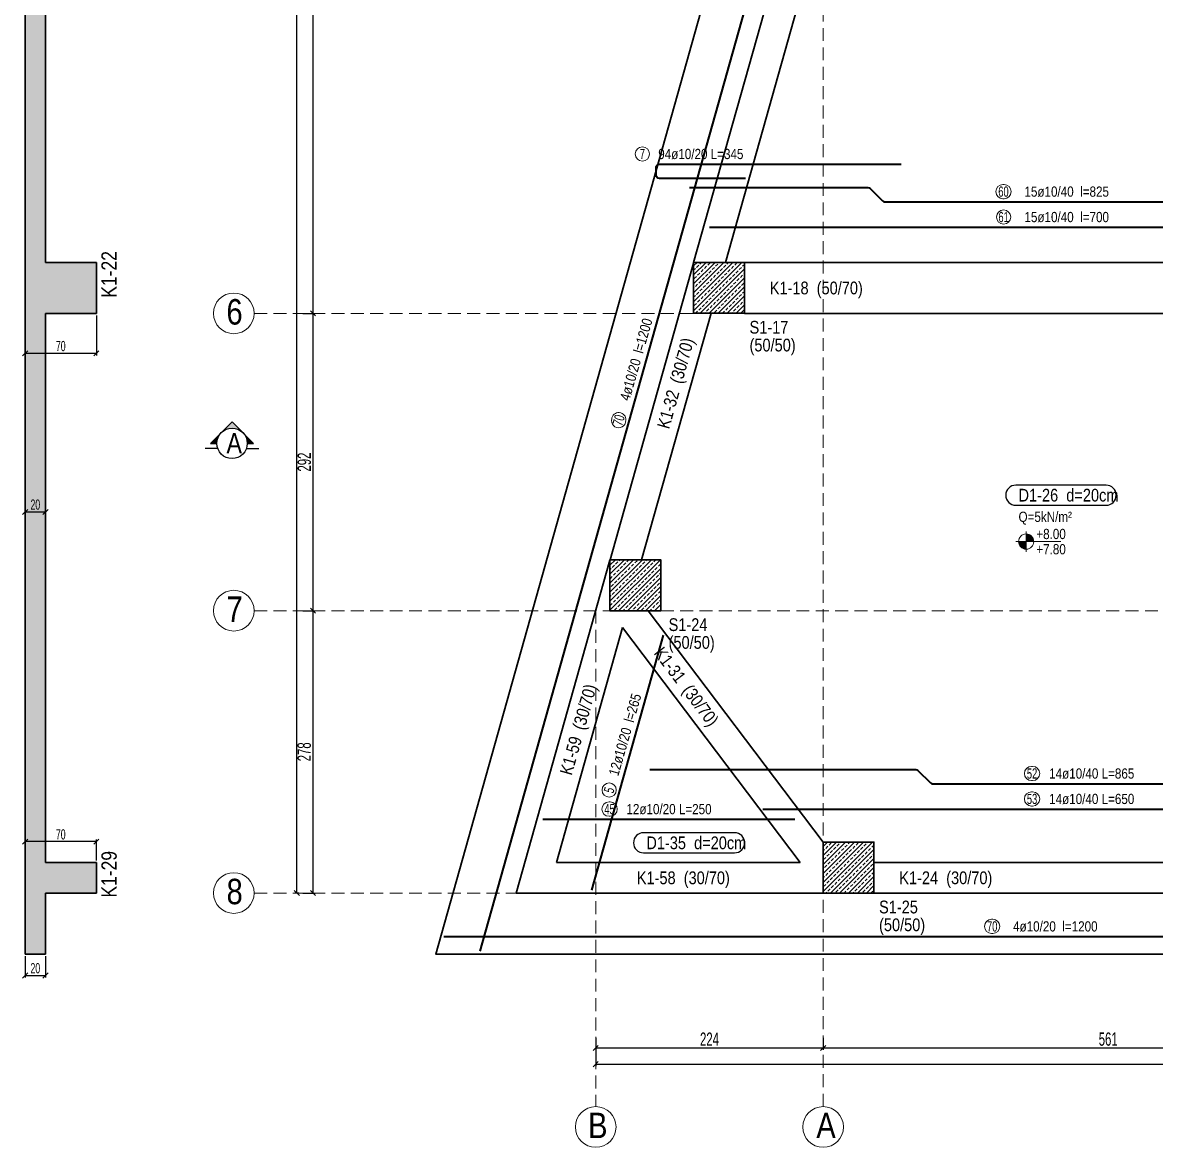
# Model space of a CAD drawing. Header units: millimetres. Extents: x 2876 to 7623, y 756 to 3416.
# Drawn here: x 2909 to 4023, y 758 to 1863 of the extents above; entities that cross this region are included whole.
import ezdxf
from ezdxf.enums import TextEntityAlignment as Align

# ---------------------------------------------------------------- set-up
doc = ezdxf.new("R2010")
doc.units = ezdxf.units.MM
doc.linetypes.add('DASHED', pattern=[19.05, 12.7, -6.35])
for name, color, linetype, lineweight in [('AKS BALONU (BEYKENT)', 7, 'Continuous', 20), ('AKS CIZGISI (BEYKENT)', 252, 'DASHED', 20), ('AKS NO (BEYKENT)', 3, 'Continuous', 20), ('AKS OLCU (BEYKENT)', 200, 'Continuous', 20), ('DONATI (BEYKENT)', 4, 'Continuous', 40), ('DONATI YAZISI (BEYKENT)', 3, 'Continuous', 20), ('DOSEME ISMI (BEYKENT)', 9, 'Continuous', 20), ('DOSEME PAFTA (BEYKENT)', 3, 'Continuous', 20), ('DOSEME SINIRI (BEYKENT)', 2, 'Continuous', 30), ('KESIT (BEYKENT)', 151, 'Continuous', 25), ('KESIT ISMI (BEYKENT)', 6, 'Continuous', 20), ('KIRIS (BEYKENT)', 2, 'Continuous', 30), ('KIRIS ISMI (BEYKENT)', 40, 'Continuous', 20), ('KOLON (BEYKENT)', 3, 'Continuous', 30), ('KOLON ISMI (BEYKENT)', 91, 'Continuous', 20), ('KOT CIZGI (BEYKENT)', 120, 'Continuous', 20), ('KOT YAZI (BEYKENT)', 7, 'Continuous', 20), ('OLCU (BEYKENT)', 14, 'Continuous', 20), ('POZ BALON (BEYKENT)', 14, 'Continuous', 20), ('POZ NO (BEYKENT)', 2, 'Continuous', 20), ('TARAMA (BEYKENT)', 252, 'Continuous', 20), ('YAZI (BEYKENT)', 140, 'Continuous', 20)]:
    doc.layers.add(name, color=color, linetype=linetype, lineweight=lineweight)
doc.styles.add('DONATI YAZISI (BEYKENT)', font='')
doc.styles.add('DSMOLC-50', font='Bahnschrift Light Condensed', dxfattribs={"width": 0.75, "height": 13})
doc.styles.add('KOT (BEYKENT)', font='')
doc.styles.add('OLC-50', font='Bahnschrift Light Condensed', dxfattribs={"width": 0.75, "height": 10})
doc.styles.add('YAZI (BEYKENT)', font='')
doc.styles.get('DONATI YAZISI (BEYKENT)').set_extended_font_data('Bahnschrift Light Condensed')
doc.styles.get('KOT (BEYKENT)').set_extended_font_data('Bahnschrift Light Condensed')
doc.styles.get('YAZI (BEYKENT)').set_extended_font_data('Bahnschrift Light Condensed')
doc.dimstyles.new('DSMOLC-50', dxfattribs={"dimtxt": 13, "dimasz": 5, "dimexe": 2, "dimexo": 2, "dimgap": 2, "dimtad": 1, "dimdec": 0, "dimzin": 12, "dimdsep": 46, "dimtxsty": 'DSMOLC-50', "dimblk": 'OBLIQUE', "dimcen": 0, "dimclrt": 7, "dimadec": 0, "dimazin": 0, "dimtfac": 1, "dimtdec": 0, "dimtix": 1, "dimtmove": 2, "dimatfit": 3, "dimfxl": 1, "dimtzin": 0, "dimarcsym": 0})
pattern_1 = [(45, (1714.5124, -839.93), (-4.419417, 4.419417), []), (45, (1718.932, -839.93), (-4.419417, 4.419417), [3.125, -1.5625])]

# ---------------------------------------------------------------- blocks, each defined once
blk = doc.blocks.new('_Oblique')
at = {"color": 0, "linetype": 'ByBlock', "lineweight": -2}
blk.add_line((-0.5, -0.5), (0.5, 0.5), dxfattribs=at)
blk = doc.blocks.new('*D86')
at = {"layer": 'AKS OLCU (BEYKENT)', "color": 0, "lineweight": -2, "transparency": 16777216}
for p, q in [((3472.6, 865.4), (3472.6, 853.4)), ((3696.3, 865.4), (3696.3, 853.4)), ((3472.6, 855.4), (3696.3, 855.4))]:
    blk.add_line(p, q, dxfattribs=at)
at = {"layer": 'DEFPOINTS', "color": 0, "transparency": 16777216}
for p in [(3472.6, 867.4), (3696.3, 867.4), (3696.3, 855.4)]:
    blk.add_point(p, dxfattribs=at)
at = {"layer": 'AKS OLCU (BEYKENT)', "color": 0, "lineweight": -2, "transparency": 16777216, "xscale": 5, "yscale": 5, "zscale": 5, "rotation": 180}
blk.add_blockref('_Oblique', (3472.6, 855.4), dxfattribs=at)
at = {"layer": 'AKS OLCU (BEYKENT)', "color": 0, "lineweight": -2, "transparency": 16777216, "xscale": 5, "yscale": 5, "zscale": 5}
blk.add_blockref('_Oblique', (3696.3, 855.4), dxfattribs=at)
at = {"layer": 'AKS OLCU (BEYKENT)', "color": 7, "transparency": 16777216, "insert": (3584.5, 864), "char_height": 13, "attachment_point": 5, "style": 'DSMOLC-50'}
blk.add_mtext('224', dxfattribs=at)
blk = doc.blocks.new('*D87')
at = {"layer": 'AKS OLCU (BEYKENT)', "color": 0, "lineweight": -2, "transparency": 16777216}
for p, q in [((3696.3, 865.4), (3696.3, 853.4)), ((4257.1, 865.4), (4257.1, 853.4)), ((3696.3, 855.4), (4257.1, 855.4))]:
    blk.add_line(p, q, dxfattribs=at)
at = {"layer": 'DEFPOINTS', "color": 0, "transparency": 16777216}
for p in [(3696.3, 867.4), (4257.1, 867.4), (4257.1, 855.4)]:
    blk.add_point(p, dxfattribs=at)
at = {"layer": 'AKS OLCU (BEYKENT)', "color": 0, "lineweight": -2, "transparency": 16777216, "xscale": 5, "yscale": 5, "zscale": 5, "rotation": 180}
blk.add_blockref('_Oblique', (3696.3, 855.4), dxfattribs=at)
at = {"layer": 'AKS OLCU (BEYKENT)', "color": 0, "lineweight": -2, "transparency": 16777216, "xscale": 5, "yscale": 5, "zscale": 5}
blk.add_blockref('_Oblique', (4257.1, 855.4), dxfattribs=at)
at = {"layer": 'AKS OLCU (BEYKENT)', "color": 7, "transparency": 16777216, "insert": (3976.7, 864), "char_height": 13, "attachment_point": 5, "style": 'DSMOLC-50'}
blk.add_mtext('561', dxfattribs=at)
blk = doc.blocks.new('*D96')
at = {"layer": 'AKS OLCU (BEYKENT)', "color": 0, "lineweight": -2, "transparency": 16777216}
for p, q in [((3472.6, 865.4), (3472.6, 837.4)), ((6957.2, 865.4), (6957.2, 837.4)), ((3472.6, 839.4), (6957.2, 839.4))]:
    blk.add_line(p, q, dxfattribs=at)
at = {"layer": 'DEFPOINTS', "color": 0, "transparency": 16777216}
for p in [(3472.6, 867.4), (6957.2, 867.4), (6957.2, 839.4)]:
    blk.add_point(p, dxfattribs=at)
at = {"layer": 'AKS OLCU (BEYKENT)', "color": 0, "lineweight": -2, "transparency": 16777216, "xscale": 5, "yscale": 5, "zscale": 5, "rotation": 180}
blk.add_blockref('_Oblique', (3472.6, 839.4), dxfattribs=at)
at = {"layer": 'AKS OLCU (BEYKENT)', "color": 0, "lineweight": -2, "transparency": 16777216, "xscale": 5, "yscale": 5, "zscale": 5}
blk.add_blockref('_Oblique', (6957.2, 839.4), dxfattribs=at)
at = {"layer": 'AKS OLCU (BEYKENT)', "color": 7, "transparency": 16777216, "insert": (5214.9, 848), "char_height": 13, "attachment_point": 5, "style": 'DSMOLC-50'}
blk.add_mtext('3485', dxfattribs=at)
blk = doc.blocks.new('*D97')
at = {"layer": 'AKS OLCU (BEYKENT)', "color": 0, "lineweight": -2, "transparency": 16777216}
for p, q in [((3184.6, 1285.3), (3196.6, 1285.3)), ((3194.6, 1007.7), (3194.6, 1285.3)), ((3184.6, 1007.7), (3196.6, 1007.7))]:
    blk.add_line(p, q, dxfattribs=at)
at = {"layer": 'DEFPOINTS', "color": 0, "transparency": 16777216}
for p in [(3182.6, 1285.3), (3194.6, 1285.3), (3182.6, 1007.7)]:
    blk.add_point(p, dxfattribs=at)
at = {"layer": 'AKS OLCU (BEYKENT)', "color": 0, "lineweight": -2, "transparency": 16777216, "xscale": 5, "yscale": 5, "zscale": 5}
for p, rotation in [((3194.6, 1285.3), 90), ((3194.6, 1007.7), 270)]:
    blk.add_blockref('_Oblique', p, dxfattribs=dict(at, rotation=rotation))
at = {"layer": 'AKS OLCU (BEYKENT)', "color": 7, "transparency": 16777216, "insert": (3185.9, 1146.5), "char_height": 13, "attachment_point": 5, "rotation": 90, "style": 'DSMOLC-50'}
blk.add_mtext('278', dxfattribs=at)
blk = doc.blocks.new('*D98')
at = {"layer": 'AKS OLCU (BEYKENT)', "color": 0, "lineweight": -2, "transparency": 16777216}
for p, q in [((3184.6, 1577.6), (3196.6, 1577.6)), ((3194.6, 1285.3), (3194.6, 1577.6)), ((3184.6, 1285.3), (3196.6, 1285.3))]:
    blk.add_line(p, q, dxfattribs=at)
at = {"layer": 'DEFPOINTS', "color": 0, "transparency": 16777216}
for p in [(3182.6, 1577.6), (3194.6, 1577.6), (3182.6, 1285.3)]:
    blk.add_point(p, dxfattribs=at)
at = {"layer": 'AKS OLCU (BEYKENT)', "color": 0, "lineweight": -2, "transparency": 16777216, "xscale": 5, "yscale": 5, "zscale": 5}
for p, rotation in [((3194.6, 1577.6), 90), ((3194.6, 1285.3), 270)]:
    blk.add_blockref('_Oblique', p, dxfattribs=dict(at, rotation=rotation))
at = {"layer": 'AKS OLCU (BEYKENT)', "color": 7, "transparency": 16777216, "insert": (3186, 1431.4), "char_height": 13, "attachment_point": 5, "rotation": 90, "style": 'DSMOLC-50'}
blk.add_mtext('292', dxfattribs=at)
blk = doc.blocks.new('*D99')
at = {"layer": 'AKS OLCU (BEYKENT)', "color": 0, "lineweight": -2, "transparency": 16777216}
for p, q in [((3184.6, 2217.4), (3196.6, 2217.4)), ((3194.6, 1577.6), (3194.6, 2217.4)), ((3184.6, 1577.6), (3196.6, 1577.6))]:
    blk.add_line(p, q, dxfattribs=at)
at = {"layer": 'DEFPOINTS', "color": 0, "transparency": 16777216}
for p in [(3182.6, 2217.4), (3194.6, 2217.4), (3182.6, 1577.6)]:
    blk.add_point(p, dxfattribs=at)
at = {"layer": 'AKS OLCU (BEYKENT)', "color": 0, "lineweight": -2, "transparency": 16777216, "xscale": 5, "yscale": 5, "zscale": 5}
for p, rotation in [((3194.6, 2217.4), 90), ((3194.6, 1577.6), 270)]:
    blk.add_blockref('_Oblique', p, dxfattribs=dict(at, rotation=rotation))
at = {"layer": 'AKS OLCU (BEYKENT)', "color": 7, "transparency": 16777216, "insert": (3185.9, 1897.5), "char_height": 13, "attachment_point": 5, "rotation": 90, "style": 'DSMOLC-50'}
blk.add_mtext('640', dxfattribs=at)
blk = doc.blocks.new('*D104')
at = {"layer": 'AKS OLCU (BEYKENT)', "color": 0, "lineweight": -2, "transparency": 16777216}
for p, q in [((3180.6, 2917.2), (3176.6, 2917.2)), ((3178.6, 1007.7), (3178.6, 2917.2)), ((3180.6, 1007.7), (3176.6, 1007.7))]:
    blk.add_line(p, q, dxfattribs=at)
at = {"layer": 'DEFPOINTS', "color": 0, "transparency": 16777216}
for p in [(3178.6, 2917.2), (3182.6, 2917.2), (3182.6, 1007.7)]:
    blk.add_point(p, dxfattribs=at)
at = {"layer": 'AKS OLCU (BEYKENT)', "color": 0, "lineweight": -2, "transparency": 16777216, "xscale": 5, "yscale": 5, "zscale": 5}
for p, rotation in [((3178.6, 2917.2), 90), ((3178.6, 1007.7), 270)]:
    blk.add_blockref('_Oblique', p, dxfattribs=dict(at, rotation=rotation))
at = {"layer": 'AKS OLCU (BEYKENT)', "color": 7, "transparency": 16777216, "insert": (3169.9, 1962.4), "char_height": 13, "attachment_point": 5, "rotation": 90, "style": 'DSMOLC-50'}
blk.add_mtext('1910', dxfattribs=at)
blk = doc.blocks.new('*D127')
at = {"layer": 'DEFPOINTS', "color": 0, "transparency": 16777216}
for p in [(2911.4, 1577.6), (2981.4, 1577.6), (2911.4, 1538.3)]:
    blk.add_point(p, dxfattribs=at)
at = {"layer": 'OLCU (BEYKENT)', "color": 0, "lineweight": -2, "transparency": 16777216}
for p, q in [((2911.4, 1575.6), (2911.4, 1536.3)), ((2981.4, 1575.6), (2981.4, 1536.3)), ((2981.4, 1538.3), (2911.4, 1538.3))]:
    blk.add_line(p, q, dxfattribs=at)
at = {"layer": 'OLCU (BEYKENT)', "color": 0, "lineweight": -2, "transparency": 16777216, "xscale": 5, "yscale": 5, "zscale": 5, "rotation": 180}
blk.add_blockref('_Oblique', (2911.4, 1538.3), dxfattribs=at)
at = {"layer": 'OLCU (BEYKENT)', "color": 0, "lineweight": -2, "transparency": 16777216, "xscale": 5, "yscale": 5, "zscale": 5}
blk.add_blockref('_Oblique', (2981.4, 1538.3), dxfattribs=at)
at = {"layer": 'OLCU (BEYKENT)', "color": 7, "transparency": 16777216, "insert": (2946.4, 1545.4), "char_height": 10, "attachment_point": 5, "style": 'OLC-50'}
blk.add_mtext('70', dxfattribs=at)
blk = doc.blocks.new('*D128')
at = {"layer": 'DEFPOINTS', "color": 0, "transparency": 16777216}
for p in [(2911.4, 1404.5), (2931.4, 1404.5), (2931.4, 1382.4)]:
    blk.add_point(p, dxfattribs=at)
at = {"layer": 'OLCU (BEYKENT)', "color": 0, "lineweight": -2, "transparency": 16777216}
for p, q in [((2911.4, 1402.5), (2911.4, 1380.4)), ((2931.4, 1402.5), (2931.4, 1380.4)), ((2911.4, 1382.4), (2931.4, 1382.4))]:
    blk.add_line(p, q, dxfattribs=at)
at = {"layer": 'OLCU (BEYKENT)', "color": 0, "lineweight": -2, "transparency": 16777216, "xscale": 5, "yscale": 5, "zscale": 5, "rotation": 180}
blk.add_blockref('_Oblique', (2911.4, 1382.4), dxfattribs=at)
at = {"layer": 'OLCU (BEYKENT)', "color": 0, "lineweight": -2, "transparency": 16777216, "xscale": 5, "yscale": 5, "zscale": 5}
blk.add_blockref('_Oblique', (2931.4, 1382.4), dxfattribs=at)
at = {"layer": 'OLCU (BEYKENT)', "color": 7, "transparency": 16777216, "insert": (2921.4, 1389.5), "char_height": 10, "attachment_point": 5, "style": 'OLC-50'}
blk.add_mtext('20', dxfattribs=at)
blk = doc.blocks.new('*D129')
at = {"layer": 'DEFPOINTS', "color": 0, "transparency": 16777216}
for p in [(2911.4, 1058.2), (2911.4, 1037.7), (2981.4, 1037.7)]:
    blk.add_point(p, dxfattribs=at)
at = {"layer": 'OLCU (BEYKENT)', "color": 0, "lineweight": -2, "transparency": 16777216}
for p, q in [((2911.4, 1039.7), (2911.4, 1060.2)), ((2981.4, 1039.7), (2981.4, 1060.2)), ((2981.4, 1058.2), (2911.4, 1058.2))]:
    blk.add_line(p, q, dxfattribs=at)
at = {"layer": 'OLCU (BEYKENT)', "color": 0, "lineweight": -2, "transparency": 16777216, "xscale": 5, "yscale": 5, "zscale": 5, "rotation": 180}
blk.add_blockref('_Oblique', (2911.4, 1058.2), dxfattribs=at)
at = {"layer": 'OLCU (BEYKENT)', "color": 0, "lineweight": -2, "transparency": 16777216, "xscale": 5, "yscale": 5, "zscale": 5}
blk.add_blockref('_Oblique', (2981.4, 1058.2), dxfattribs=at)
at = {"layer": 'OLCU (BEYKENT)', "color": 7, "transparency": 16777216, "insert": (2946.4, 1065.3), "char_height": 10, "attachment_point": 5, "style": 'OLC-50'}
blk.add_mtext('70', dxfattribs=at)
blk = doc.blocks.new('*D130')
at = {"layer": 'DEFPOINTS', "color": 0, "transparency": 16777216}
for p in [(2911.4, 947.7), (2931.4, 947.7), (2931.4, 926.6)]:
    blk.add_point(p, dxfattribs=at)
at = {"layer": 'OLCU (BEYKENT)', "color": 0, "lineweight": -2, "transparency": 16777216}
for p, q in [((2911.4, 945.7), (2911.4, 924.6)), ((2931.4, 945.7), (2931.4, 924.6)), ((2911.4, 926.6), (2931.4, 926.6))]:
    blk.add_line(p, q, dxfattribs=at)
at = {"layer": 'OLCU (BEYKENT)', "color": 0, "lineweight": -2, "transparency": 16777216, "xscale": 5, "yscale": 5, "zscale": 5, "rotation": 180}
blk.add_blockref('_Oblique', (2911.4, 926.6), dxfattribs=at)
at = {"layer": 'OLCU (BEYKENT)', "color": 0, "lineweight": -2, "transparency": 16777216, "xscale": 5, "yscale": 5, "zscale": 5}
blk.add_blockref('_Oblique', (2931.4, 926.6), dxfattribs=at)
at = {"layer": 'OLCU (BEYKENT)', "color": 7, "transparency": 16777216, "insert": (2921.4, 933.7), "char_height": 10, "attachment_point": 5, "style": 'OLC-50'}
blk.add_mtext('20', dxfattribs=at)

msp = doc.modelspace()

# ---------------------------------------------------------------- hatches: boundary and pattern name
at = {"layer": 'KESIT (BEYKENT)', "lineweight": -3}
h = msp.add_hatch(color=256, dxfattribs=at)
h.dxf.hatch_style = 1
h.paths.add_polyline_path([(3125.5, 1460.4), (3114.9, 1471), (3104.3, 1460.4, -0.198912), (3114.9, 1464.8, -0.198912)])
h = msp.add_hatch(color=256, dxfattribs=at)
h.dxf.hatch_style = 1
h.paths.add_polyline_path([(3099.9, 1449.8, -0.198912), (3104.3, 1460.4), (3093.6, 1449.8)])
h = msp.add_hatch(color=256, dxfattribs=at)
h.dxf.hatch_style = 1
h.paths.add_polyline_path([(3136.1, 1449.8), (3125.5, 1460.4, -0.198912), (3129.9, 1449.8)])
at = {"layer": 'KOT CIZGI (BEYKENT)'}
h = msp.add_hatch(color=256, dxfattribs=at)
h.dxf.hatch_style = 1
h.paths.add_polyline_path([(3896, 1360.7), (3896, 1353.2), (3903.5, 1353.2, 0.414214)])
h = msp.add_hatch(color=256, dxfattribs=at)
h.dxf.hatch_style = 1
h.paths.add_polyline_path([(3896, 1353.2), (3888.5, 1353.2, 0.414214), (3896, 1345.7)])
at = {"layer": 'TARAMA (BEYKENT)', "lineweight": -3}
h = msp.add_hatch(dxfattribs=at)
h.set_pattern_fill('ANSI33', color=256)
h.set_pattern_definition([(45, (1801.001, -839.93), (-4.490128, 4.490128), []), (45, (1805.491, -839.93), (-4.490128, 4.490128), [3.175, -1.5875])])
h.paths.add_polyline_path([(2981.4, 1037.7), (2931.4, 1037.7), (2931.4, 1577.6), (2981.4, 1577.6), (2981.4, 1627.6), (2931.4, 1627.6), (2931.4, 2217.6), (2981.4, 2217.6), (2981.4, 2247.6), (2931.4, 2247.6), (2931.4, 2887.2), (2981.4, 2887.2), (2981.4, 2917.2), (2931.4, 2917.2), (2931.4, 2977.2), (2911.4, 2977.2), (2911.4, 2217.6), (2911.4, 1627.6), (2911.4, 947.7), (2931.4, 947.7), (2931.4, 1007.7), (2981.4, 1007.7)])
at = {"layer": 'TARAMA (BEYKENT)'}
h = msp.add_hatch(dxfattribs=at)
h.set_pattern_fill('ANSI33', color=256, style=0, pattern_type=0)
h.set_pattern_definition(pattern_1)
h.paths.add_polyline_path([(3568.9, 1627.7), (3618.9, 1627.7), (3618.9, 1577.7), (3568.9, 1577.7)], flags=0)
h = msp.add_hatch(dxfattribs=at)
h.set_pattern_fill('ANSI33', color=256, style=0, pattern_type=0)
h.set_pattern_definition(pattern_1)
h.paths.add_polyline_path([(3486.6, 1335.3), (3536.6, 1335.3), (3536.6, 1285.3), (3486.6, 1285.3)], flags=0)
h = msp.add_hatch(dxfattribs=at)
h.set_pattern_fill('ANSI33', color=256, style=0, pattern_type=0)
h.set_pattern_definition(pattern_1)
h.paths.add_polyline_path([(3696.3, 1057.7), (3746.3, 1057.7), (3746.3, 1007.7), (3696.3, 1007.7)], flags=0)

# ---------------------------------------------------------------- linework, layer by layer
at = {"layer": 'AKS BALONU (BEYKENT)'}
for centre in [(3116.6, 1577.6), (3116.6, 1285.3), (3116.6, 1007.7), (3472.6, 777.7), (3696.3, 777.7)]:
    msp.add_circle(centre, 20, dxfattribs=at)
at = {"layer": 'AKS CIZGISI (BEYKENT)'}
for p, q in [((3696.3, 797.7), (3696.3, 3167.2)), ((3136.6, 1577.6), (7543.1, 1577.6)), ((3136.6, 1285.3), (7543.1, 1285.3)), ((3136.6, 1007.7), (7543.1, 1007.7))]:
    msp.add_line(p, q, dxfattribs=at)
msp.add_lwpolyline([(3920.3, 3167.2), (3920.3, 2876.9), (3472.6, 1285.4), (3472.6, 797.7)], dxfattribs=at)
at = {"layer": 'DONATI (BEYKENT)'}
for points in [[(3359.1, 950.5), (3684, 2105.7)], [(3584.5, 1662.3), (4284.1, 1662.3)], [(3468.8, 1010.6), (3539.3, 1261.3)], [(3637, 1090.2), (4284.1, 1090.2)], [(3420.7, 1080.2), (3668.6, 1080.2)], [(3323.1, 964.9), (4523.1, 964.9)]]:
    msp.add_lwpolyline(points, dxfattribs=at)
for points in [[(3619.8, 1710.3), (3535.2, 1710.3, -0.414214), (3532.2, 1713.3), (3532.2, 1721.3, -0.414214), (3535.2, 1724.3), (3773.2, 1724.3)], [(3564.9, 1701.3), (3740.3, 1701.3, -0.198912), (3742.4, 1700.4), (3754.6, 1688.1, 0.198912), (3756.7, 1687.3), (4112.9, 1687.3, 0.198912), (4115, 1688.1), (4127.2, 1700.4, -0.198912), (4129.4, 1701.3), (4378.3, 1701.3)], [(3525.7, 1129.2), (3787.4, 1129.2, -0.198912), (3789.6, 1128.3), (3801.8, 1116.1, 0.198912), (3803.9, 1115.2), (4124.7, 1115.2, 0.198912), (4126.8, 1116.1), (4139, 1128.3, -0.198912), (4141.2, 1129.2), (4379.1, 1129.2)]]:
    msp.add_lwpolyline(points, format="xyb", dxfattribs=at)
at = {"layer": 'DOSEME PAFTA (BEYKENT)', "lineweight": -3}
for points in [[(3885.8, 1388.9), (3974.6, 1388.9, 1), (3974.6, 1408.7), (3885.8, 1408.7, 1)], [(3519.7, 1047.2), (3609.2, 1047.2, 1), (3609.2, 1067), (3519.7, 1067, 1)]]:
    msp.add_lwpolyline(points, format="xyb", close=True, dxfattribs=at)
at = {"layer": 'DOSEME SINIRI (BEYKENT)'}
for p, q in [((2911.4, 2217.6), (2911.4, 1627.6)), ((2931.4, 2217.6), (2931.4, 1627.6)), ((2911.4, 1627.6), (2911.4, 947.7)), ((2931.4, 1627.6), (2981.4, 1627.6)), ((2981.4, 1627.6), (2981.4, 1577.6)), ((2931.4, 1577.6), (2981.4, 1577.6)), ((2931.4, 1577.6), (2931.4, 1037.7)), ((2931.4, 1037.7), (2981.4, 1037.7)), ((2981.4, 1037.7), (2981.4, 1007.7)), ((2931.4, 1007.7), (2981.4, 1007.7)), ((2931.4, 1007.7), (2931.4, 947.7)), ((2911.4, 947.7), (2931.4, 947.7))]:
    msp.add_line(p, q, dxfattribs=at)
msp.add_lwpolyline([(3886.1, 2977.2), (7365.5, 2977.4), (7007.2, 947.6), (3315.3, 947.6)], close=True, dxfattribs=at)
at = {"layer": 'KESIT (BEYKENT)', "lineweight": -3, "flags": 128}
for points in [[(3129.9, 1449.8), (3136.1, 1449.8), (3114.9, 1471), (3093.6, 1449.8), (3099.9, 1449.8)], [(3100.7, 1444.8), (3088.6, 1444.8)], [(3129, 1444.8), (3141.1, 1444.8)]]:
    msp.add_lwpolyline(points, dxfattribs=at)
at = {"layer": 'KESIT (BEYKENT)', "lineweight": -3}
msp.add_circle((3114.9, 1449.8), 15, dxfattribs=at)
at = {"layer": 'KIRIS (BEYKENT)'}
for p, q in [((3748.8, 2267.1), (3568.9, 1627.7)), ((3766, 2217.6), (3600.1, 1627.7)), ((3568.8, 1627.1), (3486.7, 1335.2)), ((3618.8, 1627.6), (4257, 1627.6)), ((3586, 1577.7), (3517.8, 1335.2)), ((3618.8, 1577.6), (4257, 1577.6)), ((3486.6, 1335.1), (3394.5, 1007.7)), ((3524.3, 1285.2), (3696.2, 1057.6)), ((3499.1, 1268.7), (3434.1, 1037.7)), ((3499.1, 1268.7), (3673.7, 1037.7)), ((3434.1, 1037.7), (3673.7, 1037.7)), ((3746.2, 1037.7), (4257, 1037.7)), ((3394.5, 1007.7), (3696.3, 1007.7)), ((3746.2, 1007.7), (4257, 1007.7))]:
    msp.add_line(p, q, dxfattribs=at)
at = {"layer": 'KOLON (BEYKENT)'}
for points in [[(3568.9, 1627.7), (3618.9, 1627.7), (3618.9, 1577.7), (3568.9, 1577.7)], [(3486.6, 1335.3), (3536.6, 1335.3), (3536.6, 1285.3), (3486.6, 1285.3)], [(3696.3, 1057.7), (3746.3, 1057.7), (3746.3, 1007.7), (3696.3, 1007.7)]]:
    msp.add_lwpolyline(points, close=True, dxfattribs=at)
at = {"layer": 'KOT CIZGI (BEYKENT)'}
for p, q in [((3896, 1363.2), (3896, 1343.2)), ((3886, 1353.2), (3930, 1353.2))]:
    msp.add_line(p, q, dxfattribs=at)
msp.add_circle((3896, 1353.2), 7.5, dxfattribs=at)
at = {"layer": 'POZ BALON (BEYKENT)'}
for p, q in [((3873.2, 1704.3), (3874.3, 1704.3)), ((3873.2, 1690.3), (3874.3, 1690.3)), ((3873.8, 1679.3), (3873.8, 1679.3)), ((3873.8, 1665.3), (3873.8, 1665.3)), ((3488.3, 1474), (3488.6, 1475)), ((3501.8, 1470.2), (3502.1, 1471.1)), ((3901.3, 1132.2), (3902.3, 1132.2)), ((3901.3, 1118.2), (3902.3, 1118.2)), ((3901.3, 1107.2), (3902.3, 1107.2)), ((3485.7, 1097.2), (3486.8, 1097.2)), ((3901.3, 1093.2), (3902.3, 1093.2)), ((3485.7, 1083.2), (3486.8, 1083.2)), ((3862, 981.9), (3863.1, 981.9)), ((3862, 967.9), (3863.1, 967.9))]:
    msp.add_line(p, q, dxfattribs=at)
for centre in [(3518.5, 1734.3), (3485.8, 1108.9)]:
    msp.add_circle(centre, 7, dxfattribs=at)
for centre, start, end in [((3873.2, 1697.3), 90, 270), ((3874.3, 1697.3), 270, 90), ((3873.8, 1672.3), 90, 270), ((3873.8, 1672.3), 270, 90), ((3495.1, 1472.1), 164, 344), ((3495.3, 1473.1), 344, 164), ((3901.3, 1125.2), 90, 270), ((3902.3, 1125.2), 270, 90), ((3901.3, 1100.2), 90, 270), ((3902.3, 1100.2), 270, 90), ((3485.7, 1090.2), 90, 270), ((3486.8, 1090.2), 270, 90), ((3862, 974.9), 90, 270), ((3863.1, 974.9), 270, 90)]:
    msp.add_arc(centre, 7, start, end, dxfattribs=at)

# ---------------------------------------------------------------- texts
at = {"layer": 'AKS NO (BEYKENT)', "style": 'YAZI (BEYKENT)'}
for s, p in [('6', (3109.4, 1566.6)), ('7', (3109.5, 1274.3)), ('8', (3109.5, 996.7)), ('B', (3465.1, 766.7)), ('A', (3689.6, 766.7))]:
    msp.add_text(s, height=25, dxfattribs=at).set_placement(p)
at = {"layer": 'DONATI YAZISI (BEYKENT)', "style": 'DONATI YAZISI (BEYKENT)'}
for s, p in [('94ø10/20 L=345', (3576, 1734.3)), (' 15ø10/40  l=825', (3934.3, 1697.3)), (' 15ø10/40  l=700', (3934.3, 1672.3)), ('14ø10/40 L=865', (3960.5, 1125.2)), ('14ø10/40 L=650', (3960.5, 1100.2)), ('12ø10/20 L=250', (3544.7, 1090.2)), (' 4ø10/20  l=1200', (3923.1, 974.9))]:
    msp.add_text(s, height=10, dxfattribs=at).set_placement(p, align=Align.MIDDLE_CENTER)
for s, p in [(' 4ø10/20  l=1200', (3511.9, 1530.8)), ('12ø10/20  l=265', (3501.4, 1163.4))]:
    msp.add_text(s, height=10, rotation=74, dxfattribs=at).set_placement(p, align=Align.MIDDLE_CENTER)
at = {"layer": 'DOSEME ISMI (BEYKENT)', "style": 'YAZI (BEYKENT)'}
for s, p in [('D1-26  d=20cm', (3888.5, 1392.6)), ('D1-35  d=20cm', (3522.4, 1050.8))]:
    msp.add_text(s, height=12.5, dxfattribs=at).set_placement(p)
at = {"layer": 'KESIT ISMI (BEYKENT)', "style": 'YAZI (BEYKENT)'}
msp.add_text('A', height=20, dxfattribs=at).set_placement((3109.4, 1439.9))
at = {"layer": 'KIRIS ISMI (BEYKENT)', "style": 'YAZI (BEYKENT)'}
for s, height, rotation, p in [('K1-22', 15, 90, (3001.4, 1593)), ('K1-32  (30/70)', 12.5, 74.2886, (3544.8, 1463.2)), ('K1-31  (30/70)', 12.5, 307.0734, (3529.2, 1243.4)), ('K1-59  (30/70)', 12.5, 74.2886, (3449, 1122.7)), ('K1-29', 15, 90, (3001.4, 1003.2))]:
    msp.add_text(s, height=height, rotation=rotation, dxfattribs=at).set_placement(p)
for s, p in [('K1-18  (50/70)', (3643.8, 1596.3)), ('K1-58  (30/70)', (3513, 1016.4)), ('K1-24  (30/70)', (3771.2, 1016.4))]:
    msp.add_text(s, height=12.5, dxfattribs=at).set_placement(p)
at = {"layer": 'KOLON ISMI (BEYKENT)', "style": 'YAZI (BEYKENT)'}
for s, p in [('S1-17', (3623.9, 1557.7)), ('(50/50)', (3623.9, 1540.2)), ('S1-24', (3544.3, 1265.3)), ('(50/50)', (3544.3, 1247.8)), ('S1-25', (3751.3, 987.7)), ('(50/50)', (3751.3, 970.2))]:
    msp.add_text(s, height=12.5, dxfattribs=at).set_placement(p)
at = {"layer": 'KOT YAZI (BEYKENT)', "style": 'KOT (BEYKENT)'}
for s, p in [('+8.00', (3906, 1355.7)), ('+7.80', (3906, 1340.7))]:
    msp.add_text(s, height=10, dxfattribs=at).set_placement(p)
at = {"layer": 'POZ NO (BEYKENT)', "style": 'YAZI (BEYKENT)', "width": 0.8}
for s, p in [('7', (3518.5, 1734.3)), ('60', (3873.7, 1697.3)), ('61', (3873.8, 1672.3)), ('52', (3901.8, 1125.2)), ('53', (3901.8, 1100.2)), ('45', (3486.2, 1090.2)), ('70', (3862.6, 974.9))]:
    msp.add_text(s, height=10, dxfattribs=at).set_placement(p, align=Align.MIDDLE_CENTER)
for s, p in [('70', (3495.2, 1472.6)), ('5', (3485.8, 1108.9))]:
    msp.add_text(s, height=10, rotation=74, dxfattribs=at).set_placement(p, align=Align.MIDDLE_CENTER)
at = {"layer": 'YAZI (BEYKENT)', "style": 'YAZI (BEYKENT)'}
msp.add_text('Q=5kN/m²', height=10, dxfattribs=at).set_placement((3888.5, 1372.6))

# ---------------------------------------------------------------- dimensions: what is measured, and where the dimension line sits
at = {"layer": 'AKS OLCU (BEYKENT)'}
for base, p1, p2, picture, middle in [((3178.5555, 2917.2208), (3182.5555, 1007.6682), (3182.5555, 2917.2208), '*D104', (3169.9214, 1962.4445)), ((3194.6, 2217.4), (3182.6, 1577.6), (3182.6, 2217.4), '*D99', (3185.9, 1897.5)), ((3194.6, 1577.6), (3182.6, 1285.3), (3182.6, 1577.6), '*D98', (3186, 1431.4)), ((3194.6, 1285.3), (3182.6, 1007.7), (3182.6, 1285.3), '*D97', (3185.9, 1146.5))]:
    dim = msp.add_linear_dim(base=base, p1=p1, p2=p2, angle=90, dimstyle='DSMOLC-50', dxfattribs=at)
    dim.commit()
    dim.dimension.update_dxf_attribs({"geometry": picture, "text_midpoint": middle})
for base, p1, p2, picture, middle in [((3696.3, 855.4), (3472.6, 867.4), (3696.3, 867.4), '*D86', (3584.5, 864)), ((4257.1, 855.4), (3696.3, 867.4), (4257.1, 867.4), '*D87', (3976.7, 864)), ((6957.2, 839.4), (3472.6, 867.4), (6957.2, 867.4), '*D96', (5214.9, 848))]:
    dim = msp.add_linear_dim(base=base, p1=p1, p2=p2, dimstyle='DSMOLC-50', dxfattribs=at)
    dim.commit()
    dim.dimension.update_dxf_attribs({"geometry": picture, "text_midpoint": middle})
at = {"layer": 'OLCU (BEYKENT)'}
for base, p1, p2, picture, middle in [((2911.4, 1538.3), (2981.4, 1577.6), (2911.4, 1577.6), '*D127', (2946.4, 1545.4)), ((2931.4, 1382.4), (2911.4, 1404.5), (2931.4, 1404.5), '*D128', (2921.4, 1389.5)), ((2911.4, 1058.2), (2981.4, 1037.7), (2911.4, 1037.7), '*D129', (2946.4, 1065.3)), ((2931.4, 926.6), (2911.4, 947.7), (2931.4, 947.7), '*D130', (2921.4, 933.7))]:
    dim = msp.add_linear_dim(base=base, p1=p1, p2=p2, dimstyle='DSMOLC-50', override={"dimtxsty": 'OLC-50'}, dxfattribs=at)
    dim.commit()
    dim.dimension.update_dxf_attribs({"geometry": picture, "text_midpoint": middle})

doc.saveas('drawing.dxf')
